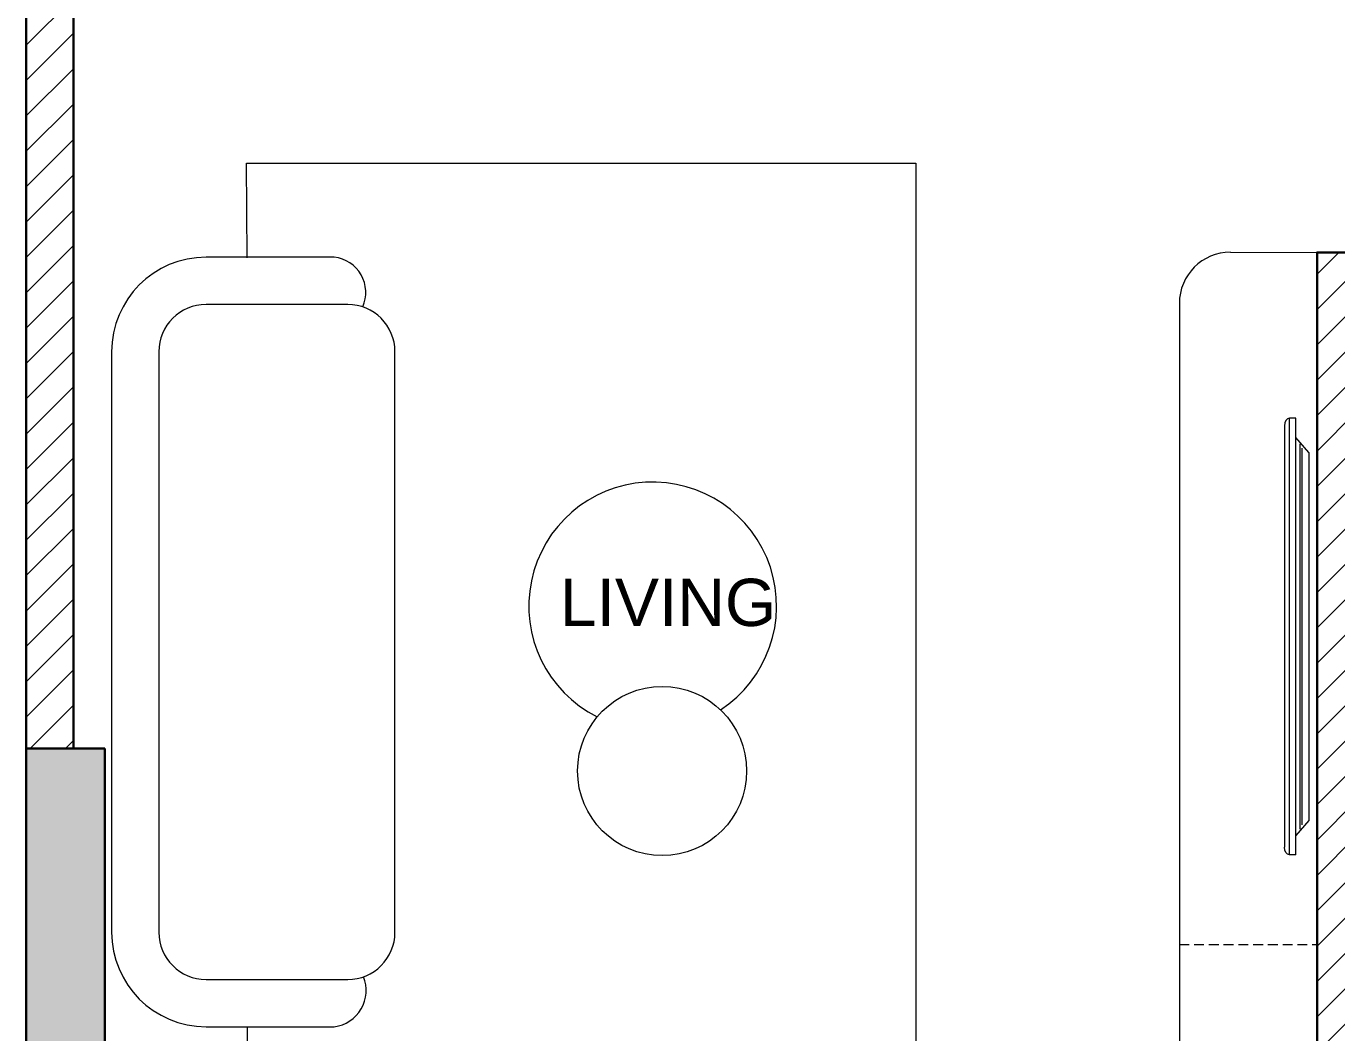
# Model space of a CAD drawing. Header units: millimetres. Extents: x 7780 to 20500, y -15070 to -6359.
# Drawn here: x 7780 to 11110, y -13271 to -10715 of the extents above; entities that cross this region are included whole.
import ezdxf

# ---------------------------------------------------------------- set-up
doc = ezdxf.new("R2010")
doc.units = ezdxf.units.MM
doc.header["$LTSCALE"] = 0.5
doc.linetypes.add('DASHED2', pattern=[0.375, 0.25, -0.125])
for name, color, linetype, lineweight in [('0 TEXT @ 100', 7, 'Continuous', 13), ('A-Khuat', 250, 'DASHED2', 13), ('AZ-Furniture', 35, 'Continuous', 9), ('L-Fur', 35, 'Continuous', 13), ('L-Hatch', 251, 'Continuous', 5), ('L-Hatch @ 1', 251, 'Continuous', 5), ('L-Wall', 254, 'Continuous', 30)]:
    doc.layers.add(name, color=color, linetype=linetype, lineweight=lineweight)
doc.styles.add('Text Ghi chú (ANNO)', font='arial.ttf', dxfattribs={"height": 4})
doc.linetypes.add('TRACKS', pattern='A,3.81,[130,ltypeshp.shx,S=6.35,R=0,X=0,Y=0],3.81', length=7.62)

msp = doc.modelspace()

# ---------------------------------------------------------------- hatches: boundary and pattern name
at = {"layer": 'L-Hatch'}
h = msp.add_hatch(color=256, dxfattribs=at)
h.dxf.hatch_style = 1
h.paths.add_polyline_path([(7980.3, -12549.2), (7780.3, -12549.2), (7780.3, -15069.2), (7980.3, -15069.2)])
h.paths.add_polyline_path([(14430.3, -11869.2), (14130.3, -11869.2), (14130.3, -15069.2), (14430.3, -15069.2)])
h.paths.add_polyline_path([(20500.3, -11779.2), (20220.3, -11779.2), (20220.3, -14309.2), (20500.3, -14309.2)])
h.paths.add_polyline_path([(20500.3, -7219.2), (17030.3, -7219.2), (17030.3, -7459.2), (18740.3, -7459.2), (18840.3, -7459.2), (20500.3, -7459.2)])
at = {"layer": 'L-Hatch @ 1'}
h = msp.add_hatch(dxfattribs=at)
h.set_pattern_fill('ANSI31', color=256, scale=20)
h.set_pattern_definition([(45, (351657.15, 316231.06), (-44.901281, 44.901281), [])])
h.paths.add_polyline_path([(7900.3, -7369.2), (8045.3, -7369.2), (8045.3, -7219.2), (7780.3, -7219.2), (7780.3, -7419.2), (7780.3, -12549.2), (7900.3, -12549.2)])
h.paths.add_polyline_path([(13930.3, -7369.2), (13930.3, -8209.2), (14030.3, -8209.2), (14030.3, -7369.2), (14330.3, -7369.2), (14330.3, -7219.2), (9445.3, -7219.2), (9445.3, -7369.2)])
h.paths.add_polyline_path([(15470.3, -7219.2), (15470.3, -7369.2), (15470.3, -10099.2), (14230.3, -10099.2), (14230.3, -9829.2), (14030.3, -9829.2), (14030.3, -9009.2), (13930.3, -9009.2), (13930.3, -10079.2), (13930.3, -10199.2), (15640.3, -10199.2), (15640.3, -10099.2), (15615.3, -10099.2), (15615.3, -7379.2), (15820.3, -7379.2), (15820.3, -7219.2)])
h.paths.add_polyline_path([(14130.3, -9929.2), (14130.3, -10079.2), (14030.3, -10079.2), (14030.3, -9929.2)], flags=16)
h.paths.add_polyline_path([(16818.3, -7459.2), (17030.3, -7459.2), (17030.3, -7219.2), (16420.3, -7219.2), (16420.3, -7379.2), (16718.3, -7379.2), (16718.3, -8479.2), (17120.3, -8479.2), (17120.3, -10099.2), (16490.3, -10099.2), (16490.3, -10199.2), (17130.3, -10199.2), (17130.3, -10279.2), (17230.3, -10279.2), (17230.3, -7459.2), (17130.3, -7459.2), (17130.3, -8379.2), (16818.3, -8379.2)])
h.paths.add_polyline_path([(20500.3, -7459.2), (20300.3, -7459.2), (20300.3, -8319.2), (19910.3, -8319.2), (19910.3, -7459.2), (19810.3, -7459.2), (19810.3, -8419.2), (20300.3, -8419.2), (20300.3, -8569.2), (20500.3, -8569.2)])
h.paths.add_polyline_path([(20500.3, -9169.2), (20300.3, -9169.2), (20300.3, -10044.2), (18840.3, -10044.2), (18840.3, -10014.2), (18740.3, -10014.2), (18740.3, -10144.2), (20300.3, -10144.2), (20300.3, -11779.2), (20500.3, -11779.2)])
h.paths.add_polyline_path([(17130.3, -11389.2), (17130.3, -14869.2), (16930.3, -14869.2), (16930.3, -15069.2), (18130.3, -15069.2), (18130.3, -14869.2), (17230.3, -14869.2), (17230.3, -11219.2), (17130.3, -11219.2), (17130.3, -11289.2), (17080.3, -11289.2), (17080.3, -11389.2)])
h.paths.add_polyline_path([(13070.3, -11389.2), (13070.3, -11289.2), (11060.3, -11289.2), (11060.3, -11389.2), (11060.3, -13869.2), (10815.3, -13869.2), (10815.3, -14069.2), (10960.3, -14069.2), (10960.3, -14869.2), (10960.3, -15069.2), (11400.3, -15069.2), (11400.3, -14869.2), (11160.3, -14869.2), (11160.3, -11389.2)])

# ---------------------------------------------------------------- linework, layer by layer
at = {"layer": 'A-Khuat', "ltscale": 200}
msp.add_line((10710.3, -13046.4), (11060.3, -13046.4), dxfattribs=at)
at = {"layer": 'AZ-Furniture', "ltscale": 2}
for p, q in [((10990.3, -12818.6), (10990.3, -11710.4)), ((11006.4, -11710.4), (10990.3, -11710.4)), ((11006.4, -12818.6), (11006.4, -11710.4)), ((10977.4, -11729.8), (10977.4, -12799.2)), ((11039.4, -11797.5), (11006.4, -11758.8)), ((11016.1, -11775.4), (11016.1, -12753.6)), ((11022.6, -12742.5), (11022.6, -11786.5)), ((11039.4, -11797.5), (11039.4, -12731.5)), ((11039.4, -12731.5), (11006.4, -12770.2)), ((11006.4, -12818.6), (10990.3, -12818.6))]:
    msp.add_line(p, q, dxfattribs=at)
msp.add_ellipse((10990.3, -11729.8), major_axis=(0, 19.4), ratio=0.666667, start_param=0, end_param=1.570796, dxfattribs=at)
at = {"layer": 'AZ-Furniture', "ltscale": 2, "extrusion": (0, 0, -1)}
msp.add_ellipse((10990.3, -12799.2), major_axis=(0, -19.4), ratio=0.666667, start_param=0, end_param=1.570796, dxfattribs=at)
at = {"layer": 'L-Fur'}
for p, q in [((10839.8, -11288.6), (11060.3, -11289.2)), ((8562.9, -11301.3), (8237.3, -11301.3)), ((8597.3, -11421.3), (8237.3, -11421.3)), ((10710.2, -11418.3), (10710.2, -13669.2)), ((7997.3, -11541.3), (7997.3, -11901.3)), ((8117.3, -11541.3), (8117.3, -11901.3)), ((8717.3, -11901.3), (8717.3, -11541.3)), ((7997.3, -11901.3), (7997.3, -13015.4)), ((8117.3, -11901.3), (8117.3, -13015.4)), ((8717.3, -13015.4), (8717.3, -11901.3)), ((8237.3, -13135.4), (8597.3, -13135.4)), ((8237.3, -13255.4), (8562.9, -13255.4))]:
    msp.add_line(p, q, dxfattribs=at)
at = {"layer": 'L-Fur', "linetype": 'TRACKS', "ltscale": 10}
msp.add_lwpolyline([(8341.4, -11302.9), (8340.3, -11062.2), (10040.3, -11062.2), (10040.3, -13462.2), (8340.3, -13462.2), (8342.2, -13258)], dxfattribs=at)
at = {"layer": 'L-Fur'}
msp.add_circle((9396, -12606), 214.8, dxfattribs=at)
for centre, radius, start, end in [((10840.2, -11418.6), 130, 90.1623, 179.8386), ((8237.3, -11541.3), 240, 90, 180), ((8552.8, -11391), 90.3, 336.1863, 83.5744), ((8237.3, -11541.3), 120, 90, 180), ((8597.3, -11541.3), 120, 0, 90), ((9372.1, -12187.1), 314.8, 303.1702, 243.3576), ((8237.3, -13015.4), 240, 180, 270), ((8237.3, -13015.4), 120, 180, 270), ((8597.3, -13015.4), 120, 270, 0), ((8551.3, -13163.3), 92.8, 277.1597, 22.038)]:
    msp.add_arc(centre, radius, start, end, dxfattribs=at)
at = {"layer": 'L-Wall'}
for points in [[(7780.3, -7419.2), (7780.3, -12549.2), (7900.3, -12549.2), (7900.3, -7369.2)], [(11160.3, -11389.2), (13070.3, -11389.2), (13070.3, -11289.2), (11060.3, -11289.2), (11060.3, -11389.2)], [(11060.3, -11389.2), (11060.3, -13869.2)]]:
    msp.add_lwpolyline(points, dxfattribs=at)
msp.add_lwpolyline([(7980.3, -12549.2), (7780.3, -12549.2), (7780.3, -15069.2), (7980.3, -15069.2)], close=True, dxfattribs=at)

# ---------------------------------------------------------------- texts
at = {"layer": '0 TEXT @ 100', "ltscale": 60, "insert": (8303.4, -12117.8), "char_height": 120, "attachment_point": 1, "style": 'Text Ghi chú (ANNO)'}
msp.add_mtext_dynamic_manual_height_columns('\\pi832.99445;LIVING', width=2192.892, gutter_width=2000, heights=[0], dxfattribs=at)

doc.saveas('drawing.dxf')
